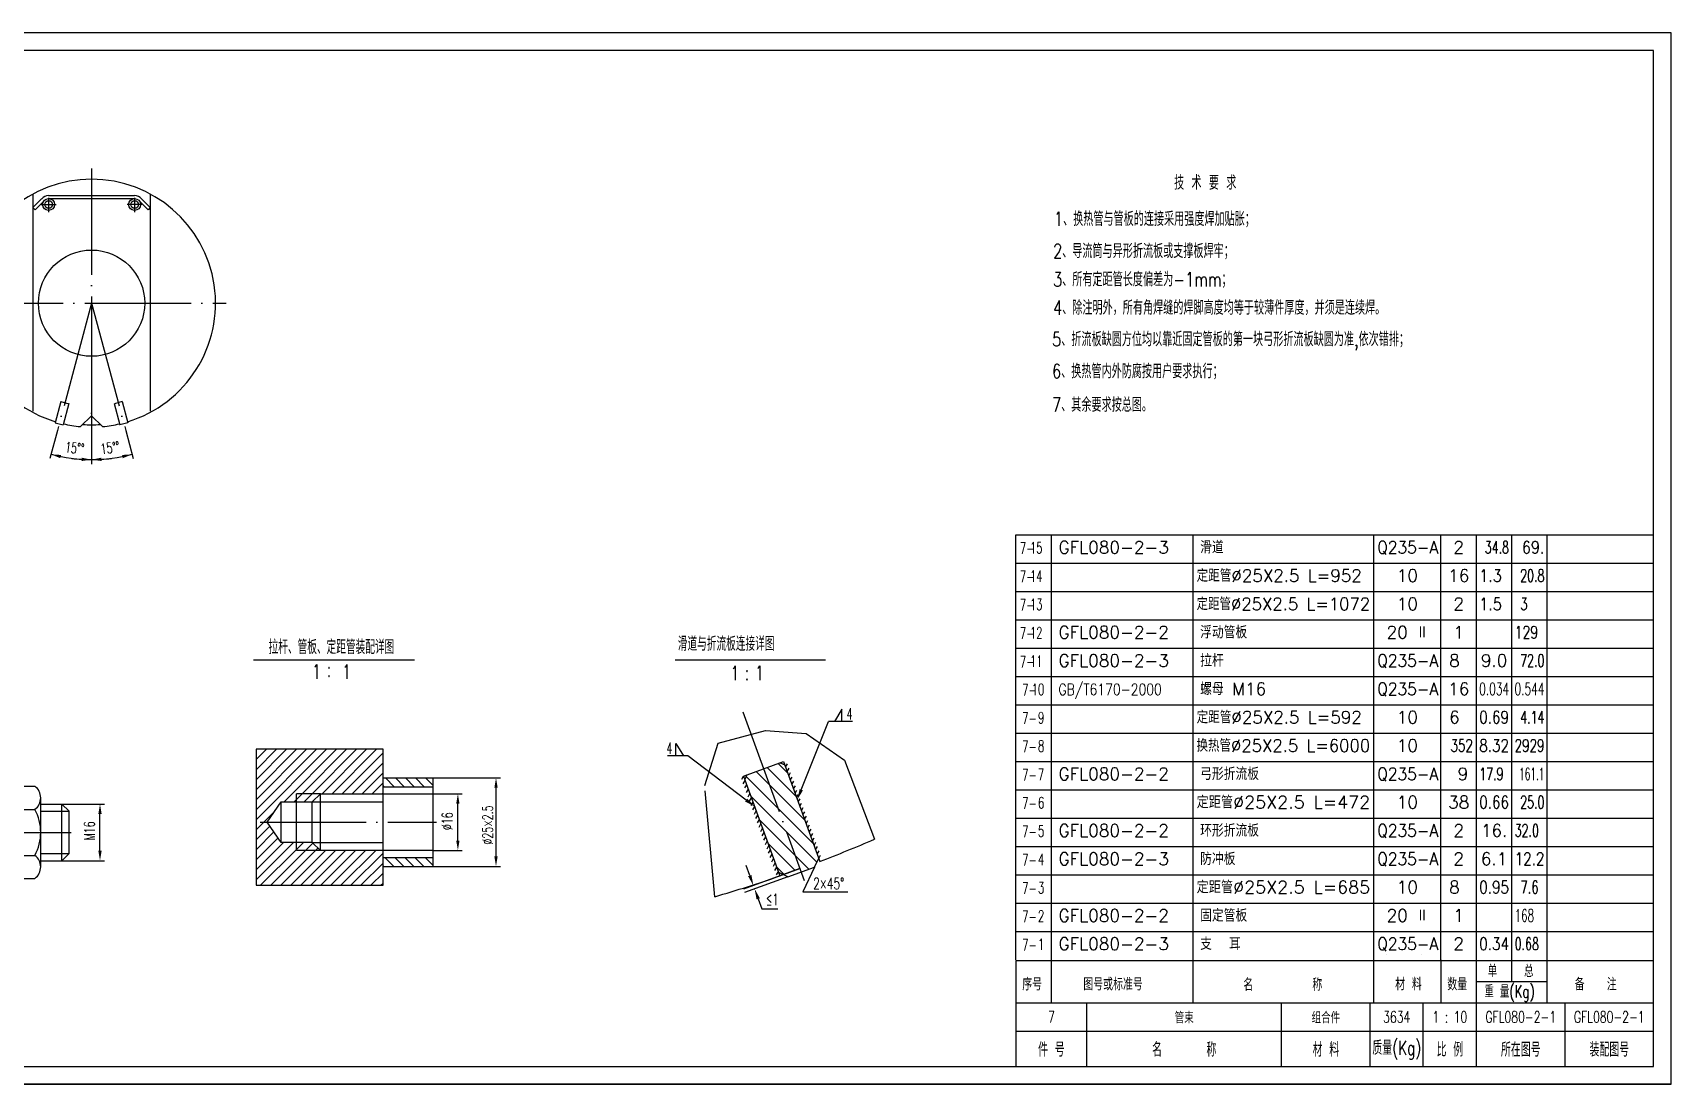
# Model space of a CAD drawing. Extents: x -457 to 1749, y 191 to 1539.
# Drawn here: x 350.5 to 813.1, y 1234 to 1531 of the extents above; entities that cross this region are included whole.
import ezdxf
from ezdxf.enums import TextEntityAlignment as Align

# ---------------------------------------------------------------- set-up
doc = ezdxf.new("R2010")
doc.units = 0
doc.header["$MEASUREMENT"] = 0
doc.linetypes.add('DASHDOT-M', pattern=[36, 30, -3, 0, -3])
doc.linetypes.add('DIVIDE-M', pattern=[39, 30, -3, 0, -3, 0, -3])
doc.layers.get('0').update_dxf_attribs({"linetype": 'CONTINUOUS'})
for name, color, linetype in [('1', 3, 'CONTINUOUS'), ('CDR_DWG1', 4, 'CONTINUOUS'), ('CDR_DWG2', 2, 'CONTINUOUS'), ('CDR_DWG3', 1, 'DASHDOT-M'), ('CDR_DWG4', 3, 'DIVIDE-M')]:
    doc.layers.add(name, color=color, linetype=linetype)
doc.styles.add('HZ', font='romans', dxfattribs={"width": 0.7, "bigfont": 'hz'})

# ---------------------------------------------------------------- blocks, each defined once
blk = doc.blocks.new('*X89')
at = {"layer": '1', "color": 0, "linetype": 'Continuous'}
for p, q in [((31.44, 28.45), (22.49, 37.4)), ((29.01, 35.12), (25.33, 38.8)), ((36.62, 31.75), (28.44, 39.93)), ((34.19, 38.42), (31.55, 41.06)), ((39.05, 25.08), (29.01, 35.12)), ((33.86, 21.78), (23.83, 31.82)), ((41.48, 18.41), (31.44, 28.45)), ((36.29, 15.11), (26.25, 25.15)), ((42.43, 13.22), (33.86, 21.78)), ((36.3, 10.86), (28.68, 18.48)), ((40.19, 11.21), (36.29, 15.11)), ((33.19, 9.73), (31.11, 11.81))]:
    blk.add_line(p, q, dxfattribs=at)
blk = doc.blocks.new('*X88')
at = {"layer": '1', "color": 0, "linetype": 'Continuous'}
for p, q in [((21.24, 36.59), (21.76, 37.49)), ((21.68, 35.36), (22.21, 36.27)), ((22.13, 34.14), (22.65, 35.04)), ((22.58, 32.91), (23.1, 33.81)), ((23.02, 31.68), (23.55, 32.59)), ((23.47, 30.46), (23.99, 31.36)), ((23.92, 29.23), (24.44, 30.13)), ((24.36, 28), (24.89, 28.91)), ((24.81, 26.78), (25.33, 27.68)), ((25.26, 25.55), (25.78, 26.45)), ((25.7, 24.32), (26.23, 25.23)), ((26.15, 23.1), (26.67, 24)), ((26.6, 21.87), (27.12, 22.77)), ((27.04, 20.64), (27.56, 21.55)), ((27.49, 19.42), (28.01, 20.32)), ((27.94, 18.19), (28.46, 19.09)), ((28.38, 16.96), (28.9, 17.87)), ((28.83, 15.73), (29.35, 16.64)), ((29.27, 14.51), (29.8, 15.41)), ((29.72, 13.28), (30.24, 14.19)), ((30.17, 12.05), (30.69, 12.96)), ((30.61, 10.83), (31.14, 11.73)), ((31.06, 9.6), (31.58, 10.51))]:
    blk.add_line(p, q, dxfattribs=at)
blk = doc.blocks.new('*X87')
at = {"layer": '1', "color": 0, "linetype": 'Continuous'}
for p, q in [((33.61, 40.02), (34.13, 40.92)), ((34.06, 38.79), (34.58, 39.7)), ((34.5, 37.57), (35.03, 38.47)), ((34.95, 36.34), (35.47, 37.24)), ((35.4, 35.11), (35.92, 36.02)), ((35.84, 33.89), (36.37, 34.79)), ((36.29, 32.66), (36.81, 33.56)), ((36.74, 31.43), (37.26, 32.34)), ((37.18, 30.21), (37.71, 31.11)), ((37.63, 28.98), (38.15, 29.88)), ((38.08, 27.75), (38.6, 28.66)), ((38.52, 26.53), (39.04, 27.43)), ((38.97, 25.3), (39.49, 26.2)), ((39.42, 24.07), (39.94, 24.98)), ((39.86, 22.85), (40.38, 23.75)), ((40.31, 21.62), (40.83, 22.52)), ((40.75, 20.39), (41.28, 21.3)), ((41.2, 19.17), (41.72, 20.07)), ((41.65, 17.94), (42.17, 18.84)), ((42.09, 16.71), (42.62, 17.62)), ((42.54, 15.49), (43.06, 16.39)), ((42.99, 14.26), (43.51, 15.16))]:
    blk.add_line(p, q, dxfattribs=at)

msp = doc.modelspace()

# ---------------------------------------------------------------- linework, layer by layer
for p, q in [((813.08, 1531.03), (-27.92, 1531.03)), ((813.08, 1234.03), (813.08, 1531.03)), ((367.11, 1432.55), (367.11, 1409.2)), ((357.48, 1418.69), (355.35, 1410.75)), ((367.11, 1416.65), (367.11, 1409.2)), ((376.75, 1418.69), (378.87, 1410.75)), ((768.08, 1269.2), (768.08, 1389.2)), ((628.08, 1381.2), (808.08, 1381.2)), ((628.08, 1373.2), (808.08, 1373.2)), ((628.08, 1365.2), (808.08, 1365.2)), ((628.08, 1357.2), (808.08, 1357.2)), ((628.08, 1349.2), (808.08, 1349.2)), ((578.93, 1339.96), (576.84, 1336.49)), ((578.93, 1336.49), (578.93, 1339.96)), ((628.08, 1341.2), (808.08, 1341.2)), ((567.49, 1317.23), (575.19, 1336.49)), ((581.95, 1336.49), (575.19, 1336.49)), ((628.08, 1333.2), (808.08, 1333.2)), ((413.56, 1308.74), (433.45, 1328.63)), ((413.56, 1311.57), (430.62, 1328.63)), ((413.56, 1314.39), (427.79, 1328.63)), ((413.56, 1317.22), (424.97, 1328.63)), ((413.56, 1322.88), (419.31, 1328.63)), ((413.56, 1325.71), (416.48, 1328.63)), ((413.56, 1328.54), (413.65, 1328.63)), ((413.56, 1320.05), (422.14, 1328.63)), ((421.44, 1313.79), (436.28, 1328.63)), ((426.55, 1316.07), (439.11, 1328.63)), ((429.38, 1316.07), (441.94, 1328.63)), ((432.21, 1316.07), (444.76, 1328.63)), ((435.04, 1316.07), (447.59, 1328.63)), ((437.87, 1316.07), (449.42, 1327.63)), ((532.09, 1326.77), (532.09, 1330.24)), ((532.09, 1330.24), (534.18, 1326.77)), ((440.69, 1316.07), (449.42, 1324.8)), ((530.8, 1326.77), (529.7, 1326.77)), ((535.45, 1326.77), (530.8, 1326.77)), ((551.93, 1314.29), (535.45, 1326.77)), ((561.53, 1324.84), (562.81, 1324.24)), ((628.08, 1325.2), (808.08, 1325.2)), ((443.52, 1316.07), (449.42, 1321.97)), ((446.35, 1316.07), (449.42, 1319.14)), ((449.74, 1318.07), (449.42, 1318.39)), ((452.56, 1318.07), (450.06, 1320.57)), ((455.39, 1318.07), (452.89, 1320.57)), ((458.22, 1318.07), (455.72, 1320.57)), ((461.05, 1318.07), (458.55, 1320.57)), ((463.51, 1318.44), (461.38, 1320.57)), ((463.51, 1320.57), (482.54, 1320.57)), ((552.13, 1321.41), (551.53, 1320.13)), ((449.18, 1316.07), (449.42, 1316.32)), ((463.51, 1316.07), (471.78, 1316.07)), ((481.29, 1298.37), (481.29, 1317.77)), ((628.08, 1317.2), (808.08, 1317.2)), ((358.75, 1313.18), (370.74, 1313.18)), ((369.49, 1299.98), (369.49, 1310.38)), ((413.56, 1305.91), (418.75, 1311.1)), ((470.53, 1302.87), (470.53, 1313.27)), ((628.08, 1309.2), (808.08, 1309.2)), ((413.56, 1303.08), (417.43, 1306.95)), ((413.56, 1300.25), (418.59, 1305.28)), ((413.56, 1297.42), (419.75, 1303.61)), ((413.56, 1294.6), (421.32, 1302.36)), ((413.56, 1291.77), (424.15, 1302.36)), ((414.85, 1290.23), (424.96, 1300.34)), ((417.68, 1290.23), (427.52, 1300.07)), ((420.51, 1290.23), (430.35, 1300.07)), ((423.34, 1290.23), (433.18, 1300.07)), ((426.16, 1290.23), (436.01, 1300.07)), ((428.99, 1290.23), (438.84, 1300.07)), ((431.82, 1290.23), (441.66, 1300.07)), ((434.65, 1290.23), (444.49, 1300.07)), ((437.48, 1290.23), (447.32, 1300.07)), ((463.51, 1300.07), (471.78, 1300.07)), ((628.08, 1301.2), (808.08, 1301.2)), ((358.75, 1297.18), (370.74, 1297.18)), ((440.31, 1290.23), (449.42, 1299.34)), ((443.13, 1290.23), (449.42, 1296.52)), ((449.61, 1295.57), (449.42, 1295.76)), ((452.44, 1295.57), (449.94, 1298.07)), ((455.26, 1295.57), (452.76, 1298.07)), ((458.09, 1295.57), (455.59, 1298.07)), ((460.92, 1295.57), (458.42, 1298.07)), ((463.51, 1295.81), (461.25, 1298.07)), ((463.51, 1295.57), (482.54, 1295.57)), ((552.93, 1292.97), (551.91, 1295.79)), ((563.67, 1292.62), (571.19, 1295.36)), ((571.19, 1295.36), (567.94, 1288.37)), ((571.19, 1295.36), (572.39, 1297.92)), ((445.96, 1290.23), (449.42, 1293.69)), ((448.79, 1290.23), (449.42, 1290.86)), ((567.09, 1294.93), (551.14, 1289.13)), ((563.67, 1292.62), (551.48, 1288.19)), ((563.67, 1292.62), (561.11, 1293.82)), ((561.45, 1292.88), (567.09, 1294.93)), ((628.08, 1293.2), (808.08, 1293.2)), ((555.33, 1286.39), (556.35, 1283.57)), ((567.94, 1288.37), (580.65, 1288.37)), ((556.35, 1283.57), (560.9, 1283.57)), ((628.08, 1285.2), (808.08, 1285.2)), ((628.08, 1277.2), (808.08, 1277.2)), ((628.08, 1269.03), (808.08, 1269.03)), ((628.08, 1269.03), (808.08, 1269.03)), ((732.71, 1270.61), (732.71, 1270.61)), ((742.71, 1270.61), (742.71, 1270.61)), ((768.08, 1263.03), (768.08, 1269.03)), ((758.08, 1263.03), (778.08, 1263.03)), ((628.09, 1257.03), (808.09, 1257.03)), ((628.09, 1249.03), (808.1, 1249.03)), ((628.09, 1239.03), (808.08, 1239.03)), ((813.08, 1234.03), (-27.92, 1234.03)), ((-27.92, 1234.03), (813.08, 1234.03)), ((-27.92, 1234.03), (813.08, 1234.03))]:
    msp.add_line(p, q)
for start, end in [(255, 270), (270, 285), (262.7401, 266.37), (273.63, 277.2599)]:
    msp.add_arc((367.11, 1454.65), 44.2, start, end)
for points in [[(358.5, 1411.77), (358.29, 1410.86), (355.67, 1411.96)], [(364.33, 1411), (364.3, 1410.07), (367.11, 1410.45)], [(369.92, 1410.07), (369.89, 1411), (367.11, 1410.45)], [(375.93, 1410.86), (375.72, 1411.77), (378.55, 1411.96)], [(480.83, 1317.77), (481.76, 1317.77), (481.29, 1320.57)], [(470.06, 1313.27), (470.99, 1313.27), (470.53, 1316.07)], [(552.23, 1314.69), (551.62, 1313.89), (554.32, 1312.48)], [(567.95, 1317.04), (567.02, 1317.42), (566.37, 1314.45)], [(369.02, 1310.38), (369.96, 1310.38), (369.49, 1313.18)], [(369.02, 1299.98), (369.96, 1299.98), (369.49, 1297.18)], [(470.06, 1302.87), (470.99, 1302.87), (470.53, 1300.07)], [(480.83, 1298.37), (481.76, 1298.37), (481.29, 1295.57)], [(553.4, 1293.14), (552.46, 1292.8), (553.96, 1290.15)], [(555.8, 1286.56), (554.86, 1286.22), (554.3, 1289.21)]]:
    msp.add_solid(points)
at = {"layer": 'CDR_DWG1'}
for p, q in [((808.08, 1526.03), (-2.92, 1526.03)), ((808.08, 1239.03), (808.08, 1526.03)), ((350.56, 1485.48), (350.56, 1424.16)), ((354.99, 1485.02), (379.27, 1485.02)), ((383.66, 1485.48), (383.66, 1424.16)), ((350.56, 1481.63), (353.02, 1484.1)), ((350.56, 1481.63), (351.15, 1481.03)), ((351.15, 1481.03), (353.61, 1483.49)), ((354.99, 1484.19), (379.25, 1484.19)), ((383.07, 1481.03), (380.61, 1483.49)), ((383.66, 1481.63), (381.2, 1484.1)), ((383.66, 1481.63), (383.07, 1481.03)), ((358.48, 1426.87), (356.87, 1420.88)), ((358.48, 1426.87), (360.67, 1426.19)), ((360.69, 1426.27), (359.09, 1420.28)), ((373.53, 1426.27), (375.13, 1420.28)), ((375.74, 1426.87), (373.56, 1426.19)), ((375.74, 1426.87), (377.35, 1420.88)), ((356.87, 1420.88), (359.09, 1420.28)), ((367.11, 1422.81), (364, 1419.85)), ((367.11, 1422.81), (370.21, 1419.85)), ((377.35, 1420.88), (375.13, 1420.28)), ((364, 1419.85), (363.95, 1419.8)), ((370.21, 1419.85), (370.27, 1419.79)), ((628.08, 1389.2), (808.08, 1389.2)), ((628.08, 1269.2), (628.08, 1389.2)), ((638.08, 1269.2), (638.08, 1389.2)), ((678.08, 1269.2), (678.08, 1389.2)), ((729.08, 1269.2), (729.08, 1389.2)), ((748.08, 1269.2), (748.08, 1389.2)), ((758.08, 1269.2), (758.08, 1389.2)), ((778.08, 1269.2), (778.08, 1389.2)), ((413.56, 1328.63), (413.56, 1290.23)), ((449.42, 1328.63), (413.56, 1328.63)), ((449.42, 1290.23), (449.42, 1328.63)), ((551.19, 1321.07), (562.47, 1325.18)), ((562.47, 1325.18), (572.73, 1296.98)), ((449.42, 1320.57), (463.51, 1320.57)), ((463.51, 1295.57), (463.51, 1320.57)), ((551.19, 1321.07), (561.45, 1292.88)), ((343, 1318.18), (351.12, 1318.18)), ((352.75, 1295.43), (352.75, 1314.93)), ((416.65, 1308.07), (420.61, 1313.79)), ((420.61, 1302.36), (420.61, 1313.79)), ((420.61, 1313.79), (429.42, 1313.79)), ((424.27, 1313.79), (424.96, 1314.48)), ((424.96, 1314.48), (426.55, 1316.07)), ((424.96, 1300.07), (424.96, 1316.07)), ((431.71, 1316.07), (424.96, 1316.07)), ((427.09, 1313.79), (429.38, 1316.07)), ((429.42, 1313.79), (431.71, 1316.07)), ((429.42, 1313.79), (449.42, 1313.79)), ((429.42, 1302.36), (429.42, 1313.79)), ((431.71, 1316.07), (463.51, 1316.07)), ((431.71, 1300.07), (431.71, 1316.07)), ((449.42, 1318.07), (463.51, 1318.07)), ((343, 1311.68), (351.12, 1311.68)), ((352.75, 1313.18), (358.75, 1313.18)), ((352.75, 1311.18), (360.75, 1311.18)), ((358.75, 1313.18), (360.75, 1311.18)), ((358.75, 1297.18), (358.75, 1313.18)), ((360.75, 1299.18), (360.75, 1311.18)), ((420.61, 1302.36), (416.65, 1308.07)), ((429.42, 1302.36), (420.61, 1302.36)), ((424.96, 1300.34), (426.98, 1302.36)), ((431.71, 1300.07), (424.96, 1300.07)), ((427.52, 1300.07), (429.61, 1302.17)), ((431.71, 1300.07), (429.42, 1302.36)), ((429.42, 1302.36), (449.42, 1302.36)), ((430.35, 1300.07), (431.03, 1300.75)), ((463.51, 1300.07), (431.71, 1300.07)), ((343, 1298.68), (351.12, 1298.68)), ((352.75, 1299.18), (360.75, 1299.18)), ((352.75, 1297.18), (358.75, 1297.18)), ((358.75, 1297.18), (360.75, 1299.18)), ((449.42, 1298.07), (463.51, 1298.07)), ((449.42, 1295.57), (463.51, 1295.57)), ((343, 1292.18), (351.12, 1292.18)), ((413.56, 1290.23), (449.42, 1290.23)), ((628.08, 1269.03), (628.08, 1239.03)), ((638.08, 1257.03), (638.08, 1269.03)), ((678.08, 1257.03), (678.08, 1269.03)), ((729.08, 1257.03), (729.08, 1269.03)), ((748.08, 1269.2), (748.08, 1257.03)), ((758.08, 1257.03), (758.08, 1269.03)), ((778.08, 1257.03), (778.08, 1269.03)), ((628.09, 1257.03), (808.1, 1257.03)), ((648.09, 1239.03), (648.09, 1257.03)), ((703.09, 1239.03), (703.09, 1257.03)), ((728.09, 1239.03), (728.09, 1257.03)), ((743.09, 1239.03), (743.09, 1257.03)), ((758.09, 1239.03), (758.09, 1257.03)), ((783.1, 1239.03), (783.1, 1257.03)), ((-2.92, 1239.03), (808.08, 1239.03))]:
    msp.add_line(p, q, dxfattribs=at)
for centre, radius in [((354.97, 1482.52), 1.67), ((354.97, 1482.52), 1.08), ((379.25, 1482.52), 1.67), ((379.25, 1482.52), 1.08), ((367.11, 1454.65), 15.01)]:
    msp.add_circle(centre, radius, dxfattribs=at)
for centre, radius, start, end in [((367.11, 1454.65), 35, 286.8811, 253.1189), ((354.97, 1482.52), 2.5, 89.5947, 140.9171), ((379.25, 1482.52), 2.5, 39.0829, 90.4053), ((367.11, 1454.65), 35, 256.8811, 264.8161), ((367.11, 1454.65), 34.36, 265.9137, 274.1215), ((367.11, 1454.65), 35, 275.186, 283.1189), ((348.69, 1314.93), 4.06, 306.8699, 53.1301), ((338.94, 1305.18), 13.81, 331.9275, 28.0725), ((431.84, 1666.54), 395.5, 290.8692, 293.2738), ((348.69, 1295.43), 4.06, 306.8699, 53.1301), ((431.84, 1666.54), 395.5, 286.3285, 289.1308)]:
    msp.add_arc(centre, radius, start, end, dxfattribs=at)
at = {"layer": 'CDR_DWG2'}
for p, q in [((412.78, 1353.92), (458.27, 1353.92)), ((531.84, 1353.92), (574.29, 1353.92))]:
    msp.add_line(p, q, dxfattribs=at)
at = {"layer": 'CDR_DWG3', "linetype": 'DASHDOT-M'}
for p, q in [((367.11, 1492.65), (367.11, 1416.65)), ((352.91, 1482.52), (357.1, 1482.52)), ((354.97, 1484.41), (354.97, 1481.57)), ((354.97, 1481.57), (354.97, 1480.38)), ((381.31, 1482.52), (377.12, 1482.52)), ((379.25, 1484.41), (379.25, 1481.57)), ((379.25, 1484.41), (379.25, 1481.57)), ((379.25, 1481.57), (379.25, 1480.38)), ((329.11, 1454.65), (405.11, 1454.65)), ((367.11, 1454.65), (357.48, 1418.69)), ((367.11, 1454.65), (376.75, 1418.69)), ((550.97, 1339.22), (568.32, 1291.54)), ((295.25, 1305.18), (361.46, 1305.18)), ((414.67, 1308.07), (464.5, 1308.07))]:
    msp.add_line(p, q, dxfattribs=at)
at = {"layer": 'CDR_DWG4', "linetype": 'DIVIDE-M'}
msp.add_lwpolyline([(543.03, 1286.99), (540.22, 1318.37), (544, 1330.38), (557.39, 1333.99), (568.9, 1333.13), (579.72, 1325.58), (588.11, 1303.22)], dxfattribs=at)

# ---------------------------------------------------------------- block references
for name in ['*X89', '*X87', '*X88']:
    msp.add_blockref(name, (529.43, 1283.57))

# ---------------------------------------------------------------- texts
at = {"style": 'HZ'}
for s, height, width, p in [('           技 术 要 求', 4, 0.75, (648.13, 1486.68)), ('1、换热管与管板的连接采用强度焊加贴胀；', 4, 0.75, (638.82, 1476.46)), ('2、导流筒与异形折流板或支撑板焊牢；', 4, 0.75, (638.57, 1467.38)), ('3、所有定距管长度偏差为-1mm；', 4, 0.75, (638.57, 1459.38)), ('4、除注明外，所有角焊缝的焊脚高度均等于较薄件厚度，并须是连续焊。', 4, 0.75, (638.57, 1451.38)), ('5、折流板缺圆方位均以靠近固定管板的第一块弓形折流板缺圆为准,依次错排；', 4, 0.75, (638.3, 1442.48)), ('6、换热管内外防腐按用户要求执行；', 4, 0.75, (638.28, 1433.44)), ('7、其余要求按总图。', 4, 0.75, (638.28, 1423.96)), ('7-', 3.2, 0.65, (629.18, 1383.81)), ('7-', 3.2, 0.65, (629.18, 1375.81)), ('7-', 3.2, 0.65, (629.18, 1367.81)), ('7-', 3.2, 0.65, (629.18, 1359.81)), ('7-', 3.2, 0.65, (629.18, 1351.78)), ('7-', 3.2, 0.65, (629.87, 1343.79)), ('GB/T6170-2000', 3.2, 0.8, (640.08, 1343.95)), ('4', 3.2, 0.6, (580.31, 1337.06)), ('7-', 3.2, 0.65, (629.87, 1335.79)), ('4', 3.2, 0.6, (529.43, 1327.34)), ('7-', 3.2, 0.65, (629.87, 1327.79)), ('7-', 3.2, 0.65, (629.87, 1319.79)), ('7-', 3.2, 0.65, (629.87, 1311.79)), ('7-', 3.2, 0.65, (629.87, 1303.79)), ('7-', 3.2, 0.65, (629.87, 1295.79)), ('2×45%%d', 3.2, 0.68, (570.81, 1289.12)), ('7-', 3.2, 0.65, (629.87, 1287.79)), ('≤1', 3.2, 0.6, (557.54, 1284.64)), ('7-', 3.2, 0.65, (629.87, 1279.79)), ('7-', 3.2, 0.65, (629.87, 1271.79)), ('单', 3.5, 0.7, (761.26, 1264.28)), ('总', 3.5, 0.7, (771.53, 1264.23)), ('序号', 3.5, 0.8, (629.87, 1260.51)), ('图号或标准号', 3.5, 0.8, (647.1, 1260.53)), ('名        称', 3.5, 0.8, (692.27, 1260.41)), ('材 料', 3.5, 0.8, (735.15, 1260.58)), ('数量', 3.5, 0.8, (749.87, 1260.53)), ('备   注', 3.5, 0.8, (785.83, 1260.53)), ('重 量(Kg)', 3.5, 0.7, (760.32, 1258.5))]:
    msp.add_text(s, height=height, dxfattribs=dict(at, width=width)).set_placement(p)
at = {"style": 'HZ', "width": 0.65}
for s, rotation, p in [('15%%d%%d', 7.5, (369.87, 1411.94)), ('15%%d%%d', 353.5698, (359.51, 1412.54)), ('%%c16', 90, (469.03, 1305.8)), ('%%c25×2.5', 90, (480.44, 1301.72)), ('M16', 90, (367.99, 1302.91))]:
    msp.add_text(s, height=3, rotation=rotation, dxfattribs=at).set_placement(p)
at = {"style": 'HZ'}
for s, p in [('滑道', (680.08, 1383.95)), ('GFL080-2-3', (640.08, 1383.95)), ('GFL080-2-2', (640.08, 1359.95)), ('浮动管板', (680.08, 1359.95)), ('GFL080-2-3', (640.08, 1351.95)), ('拉杆', (680.08, 1351.95)), ('螺母 M16', (680.08, 1343.95)), ('GFL080-2-2', (640.08, 1319.95)), ('弓形折流板', (680.08, 1319.95)), ('GFL080-2-2', (640.08, 1303.95)), ('环形折流板', (680.08, 1303.95)), ('GFL080-2-3', (640.08, 1295.95)), ('防冲板', (680.08, 1295.95)), ('GFL080-2-2', (640.08, 1279.95)), ('固定管板', (680.08, 1279.95)), ('GFL080-2-3', (640.08, 1271.95)), ('支  耳', (680.08, 1271.95))]:
    msp.add_text(s, height=3.5, dxfattribs=at).set_placement(p)
at = {"style": 'HZ', "width": 0.65}
for s, p in [('15', (635.58, 1383.95)), ('14', (635.58, 1375.95)), ('13', (635.58, 1367.95)), ('12', (635.58, 1359.95)), ('11', (635.58, 1351.95)), ('10', (636.08, 1343.95)), ('9', (636.08, 1335.95)), ('8', (636.08, 1327.95)), ('7', (636.08, 1319.95)), ('6', (636.08, 1311.95)), ('5', (636.08, 1303.95)), ('4', (636.08, 1295.95)), ('3', (636.08, 1287.95)), ('2', (636.08, 1279.95)), ('1', (636.08, 1271.95))]:
    msp.add_text(s, height=3.2, dxfattribs=at).set_placement(p, align=Align.RIGHT)
at = {"style": 'HZ'}
for s, width, p, p2 in [('Q235-A', 0.8256, (730.08, 1383.95), (747.28, 1383.95)), (' 34.8', 0.572727, (758.88, 1383.95), (767.28, 1383.95)), (' 69.', 0.752239, (768.88, 1383.95), (777.28, 1383.95)), ('定距管%%C25X2.5 L=952 ', 0.851187, (679.08, 1375.95), (728.08, 1375.95)), ('1.3 ', 0.709859, (758.88, 1375.95), (767.28, 1375.95)), (' 20.8', 0.572727, (768.88, 1375.95), (777.28, 1375.95)), ('定距管%%C25X2.5 L=1072', 0.86116, (679.08, 1367.95), (728.08, 1367.95)), ('1.5 ', 0.709859, (758.88, 1367.95), (767.28, 1367.95)), (' 3   ', 0.484615, (768.88, 1367.95), (777.28, 1367.95)), ('129 ', 0.622222, (768.88, 1359.95), (777.28, 1359.95)), ('Q235-A', 0.8256, (730.08, 1351.95), (747.28, 1351.95)), (' 72.0', 0.572727, (768.88, 1351.95), (777.28, 1351.95)), ('Q235-A', 0.8256, (730.08, 1343.95), (747.28, 1343.95)), ('0.034', 0.572727, (758.88, 1343.95), (767.28, 1343.95)), ('0.544', 0.572727, (768.88, 1343.95), (777.28, 1343.95)), ('定距管%%C25X2.5 L=592 ', 0.851187, (679.08, 1335.95), (728.08, 1335.95)), ('0.69', 0.763636, (758.88, 1335.95), (767.28, 1335.95)), (' 4.14', 0.566292, (768.88, 1335.95), (777.28, 1335.95)), ('换热管%%C25X2.5 L=6000', 0.86116, (679.08, 1327.95), (728.08, 1327.95)), (' 352', 0.615385, (749.08, 1327.95), (757.08, 1327.95)), ('8.32', 0.752239, (758.88, 1327.95), (767.28, 1327.95)), ('2929', 0.663158, (768.88, 1327.95), (777.28, 1327.95)), ('Q235-A', 0.8256, (730.08, 1319.95), (747.28, 1319.95)), ('17.9 ', 0.553846, (758.88, 1319.95), (767.28, 1319.95)), (' 161.1', 0.494118, (768.88, 1319.95), (777.28, 1319.95)), ('定距管%%C25X2.5 L=472', 0.914748, (679.08, 1311.95), (728.08, 1311.95)), ('0.66', 0.752239, (758.88, 1311.95), (767.28, 1311.95)), (' 25.0', 0.572727, (768.88, 1311.95), (777.28, 1311.95)), ('Q235-A', 0.8256, (730.08, 1303.95), (747.28, 1303.95)), ('32.0 ', 0.553846, (768.88, 1303.95), (777.28, 1303.95)), ('Q235-A', 0.8256, (730.08, 1295.95), (747.28, 1295.95)), ('12.2', 0.752239, (768.88, 1295.95), (777.28, 1295.95)), ('定距管%%C25X2.5 L=685', 0.914748, (679.08, 1287.95), (728.08, 1287.95)), ('0.95', 0.752239, (758.88, 1287.95), (767.28, 1287.95)), (' 7.6 ', 0.547826, (768.88, 1287.95), (777.28, 1287.95)), ('168  ', 0.494118, (768.88, 1279.95), (777.28, 1279.95)), ('Q235-A', 0.8256, (730.08, 1271.95), (747.28, 1271.95)), ('0.34', 0.741176, (758.88, 1271.95), (767.28, 1271.95)), ('0.68 ', 0.553846, (768.88, 1271.95), (777.28, 1271.95))]:
    msp.add_text(s, height=3.5, dxfattribs=dict(at, width=width)).set_placement(p, p2, align=Align.FIT)
for s, p in [('2', (753.08, 1383.95)), ('10', (738.58, 1375.95)), ('16', (753.08, 1375.95)), ('10', (738.58, 1367.95)), ('2', (753.08, 1367.95)), ('20 Ⅱ', (738.58, 1359.95)), ('1', (753.08, 1359.95)), ('8 ', (753.08, 1351.95)), ('9.0', (763.08, 1351.95)), ('16', (753.08, 1343.95)), ('10', (738.58, 1335.95)), ('6 ', (753.08, 1335.95)), ('10', (738.58, 1327.95)), (' 9', (753.08, 1319.95)), ('10', (738.58, 1311.95)), ('38', (753.08, 1311.95)), ('2', (753.08, 1303.95)), ('16.', (763.08, 1303.95)), ('2', (753.08, 1295.95)), ('6.1', (763.08, 1295.95)), ('10', (738.58, 1287.95)), ('8 ', (753.08, 1287.95)), ('20 Ⅱ', (738.58, 1279.95)), ('1', (753.08, 1279.95)), ('2', (753.08, 1271.95))]:
    msp.add_text(s, height=3.5, dxfattribs=at).set_placement(p, align=Align.CENTER)
at = {"style": 'HZ', "width": 0.7}
for s, height, p in [('7', 3.2, (638.09, 1253.03)), ('管束', 3.2, (675.59, 1253.03)), ('组合件', 3.2, (715.59, 1253.03)), ('3634', 3.2, (735.59, 1253.03)), ('1 : 10', 3.2, (750.59, 1253.03)), ('GFL080-2-1', 3.2, (770.6, 1253.03)), ('GFL080-2-1', 3.2, (795.6, 1253.03)), ('件 号', 4, (638.09, 1244.03)), ('名      称', 4, (675.59, 1244.03)), ('材 料', 4, (715.59, 1244.03)), ('质量(Kg)', 4, (735.59, 1244.03)), ('比 例', 4, (750.59, 1244.03)), ('所在图号', 4, (770.6, 1244.03)), ('装配图号', 4, (795.6, 1244.03))]:
    msp.add_text(s, height=height, dxfattribs=at).set_placement(p, align=Align.MIDDLE)
at = {"layer": 'CDR_DWG2', "style": 'HZ', "width": 0.65}
for s, p in [('拉杆、管板、定距管装配详图', (434.83, 1357.75)), ('1 ： 1', (434.83, 1350.58))]:
    msp.add_text(s, height=4, dxfattribs=at).set_placement(p, align=Align.MIDDLE)
for s, p in [('滑道与折流板连接详图', (532.61, 1356.45)), ('1 : 1', (547.6, 1348.2))]:
    msp.add_text(s, height=4, dxfattribs=at).set_placement(p)

doc.saveas('drawing.dxf')
